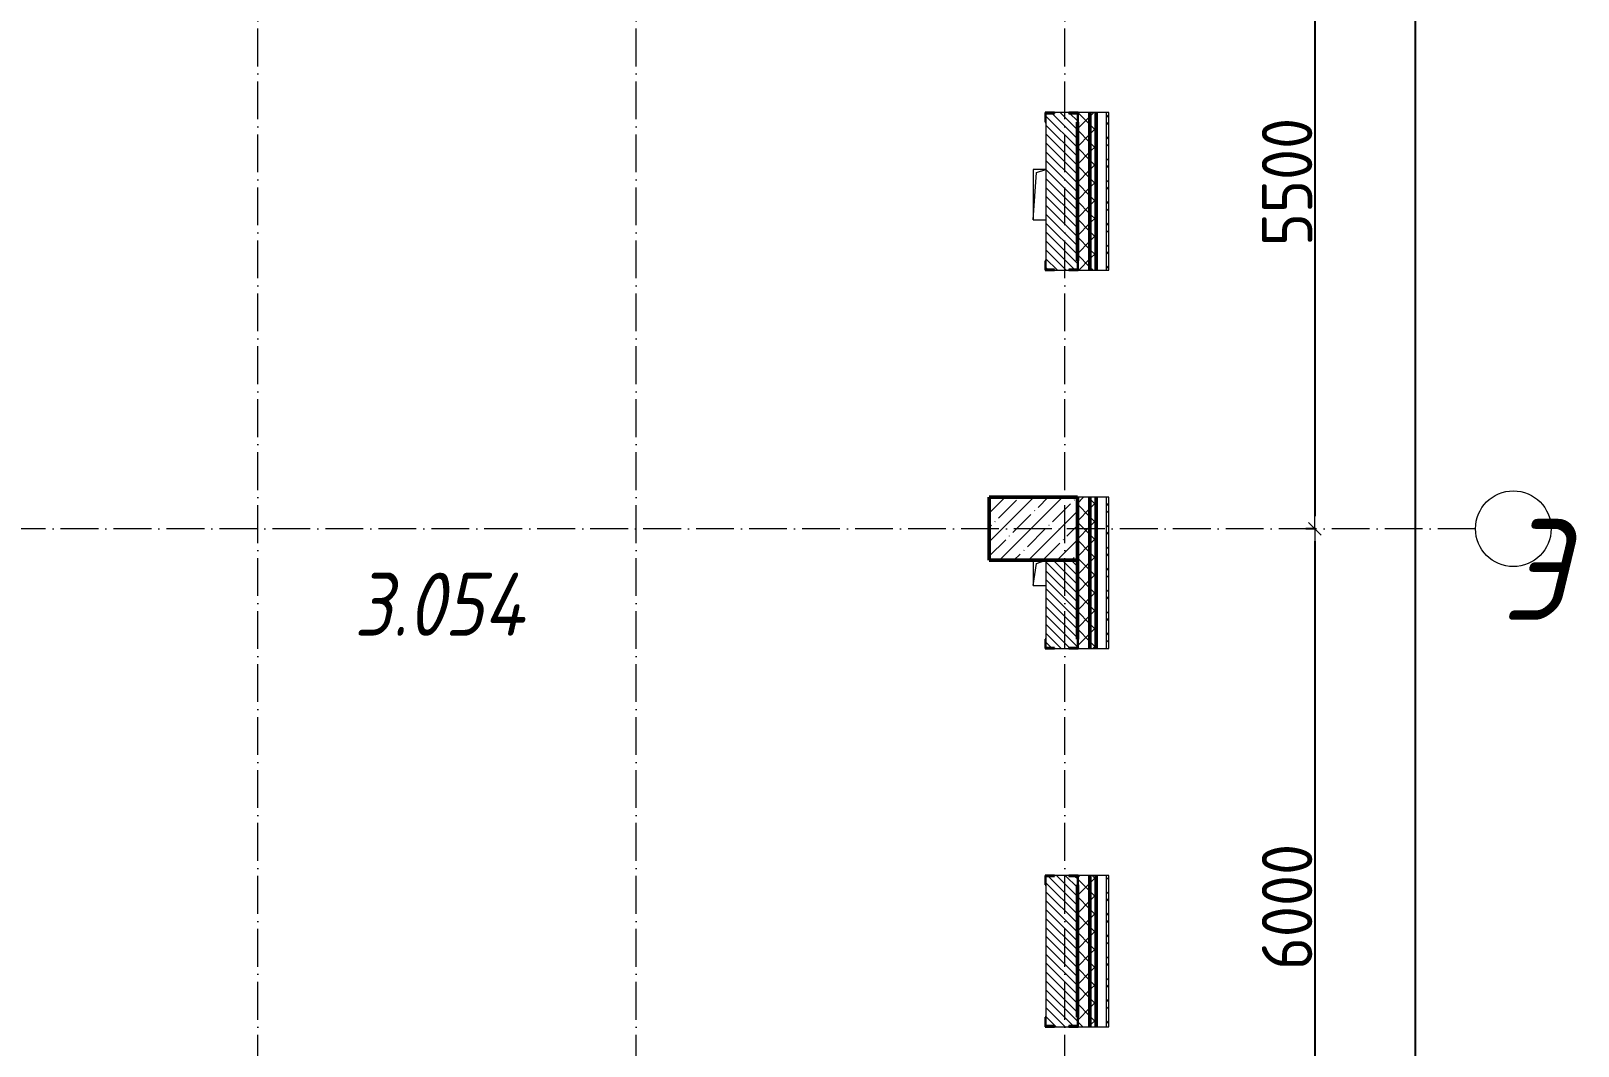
# Model space of a CAD drawing. Header units: millimetres. Extents: x -356862 to 418287, y 0 to 839748.
# Drawn here: x 157679 to 169950, y 493393 to 501445 of the extents above; entities that cross this region are included whole.
import ezdxf

# ---------------------------------------------------------------- set-up
doc = ezdxf.new("R2010")
doc.units = ezdxf.units.MM
doc.linetypes.add('50_200_ШТРИХ_1Т_ш5_п1_п1_', pattern=[700, 500, -100, 0, -100])
for name, color, linetype, lineweight in [('A-____-____-DIMS', 7, 'Continuous', 9), ('A-GENM-____-MCUT', 7, 'Continuous', 25), ('A-GENM-____-OTLN', 7, 'Continuous', 9), ('A-GENM-____-OTLN-1', 7, 'Continuous', 25), ('A-WALL-____-MCUT-2', 7, 'Continuous', 50), ('A-WALL-____-MCUT-3', 7, 'Continuous', 9), ('A-WALL-____-PATT-1', 7, 'Continuous', 9), ('A-WALL-FNSH-MCUT-1', 7, 'Continuous', 9), ('S-COLS-____-MCUT', 7, 'Continuous', 50), ('S-COLS-____-OTLN', 7, 'Continuous', 9), ('S-GRID-____-IDEN', 7, 'Continuous', 9), ('S-GRID-____-OTLN-1', 7, '50_200_ШТРИХ_1Т_ш5_п1_п1_', 9), ('Марки помещений', 7, 'Continuous', 9)]:
    doc.layers.add(name, color=color, linetype=linetype, lineweight=lineweight)
doc.styles.add('ISOCPEUR_I', font='isocpeui.ttf', dxfattribs={"width": 0.9, "height": 2.5})
doc.styles.add('ISOCPEUR_I_2', font='isocpeui.ttf', dxfattribs={"width": 0.85, "height": 2.3})
doc.styles.add('СПДС', font='isocpeur.ttf', dxfattribs={"width": 0.9})
doc.dimstyles.new('Размера А3', dxfattribs={"dimtxt": 200, "dimasz": 100, "dimexe": 70, "dimexo": 100, "dimgap": 20, "dimtad": 1, "dimdec": 0, "dimrnd": 10, "dimzin": 0, "dimdsep": 46, "dimtxsty": 'СПДС', "dimblk": 'ARROWHEAD_6', "dimcen": 1, "dimclrd": 256, "dimclre": 256, "dimclrt": 256, "dimazin": 0, "dimtfac": 1, "dimtdec": 0, "dimtmove": 2, "dimatfit": 3, "dimfxl": 1, "dimtolj": 1, "dimtzin": 0, "dimarcsym": 0})
pattern_1 = [(135, (142429.057, 459015.94), (-35.35534, -35.35534), [])]
pattern_2 = [(45, (142429.06, 459015.94), (-85.53659, 85.53659), []), (45, (142486.08, 459015.94), (-85.53659, 85.53659), [])]
pattern_3 = [(45, (142429.06, 459015.94), (-70.71068, 70.71068), []), (135, (142429.06, 459015.94), (-70.71068, -70.71068), [])]

# ---------------------------------------------------------------- blocks, each defined once
blk = doc.blocks.new('BSC_Колонна _Прямоугольная - 500х700-V8-АР1_План отверстий 3 этажа в осях 1-64_А-ГГ')
at = {"layer": 'S-COLS-____-OTLN'}
h = blk.add_hatch(dxfattribs=at)
h.set_pattern_fill('FP_42', color=256, style=0, pattern_type=2)
h.set_pattern_definition([(315, (-38481.04, 23200), (114.04925, 114.04925), []), (315, (-38481.04, 23085.95), (114.04925, 114.04925), [201.613, -40.323, 3.353, -36.97])])
h.paths.add_polyline_path([(-250, 237), (-250, -350), (250, -350), (250, 350), (-250, 350)], flags=0)
at = {"layer": 'S-COLS-____-MCUT'}
for p, q in [((250, 350), (-250, 350)), ((-250, 350), (-250, -350)), ((250, -350), (250, 350)), ((-250, -350), (250, -350))]:
    blk.add_line(p, q, dxfattribs=at)
blk = doc.blocks.new('Фахверк_СКБ_Уголок - 250_2700-27497298-АР1_План отверстий 3 этажа в осях 1-64_А-ГГ')
at = {"layer": 'A-GENM-____-MCUT'}
for p, q in [((200, 181), (125, 181)), ((125, 181), (125, 106)), ((131, 106), (131, 175)), ((131, 175), (200, 175)), ((200, 175), (200, 181)), ((125, 106), (131, 106)), ((131, -6), (125, -6)), ((125, -6), (125, -81)), ((125, -81), (200, -81)), ((131, -75), (131, -6)), ((200, -75), (131, -75)), ((200, -81), (200, -75))]:
    blk.add_line(p, q, dxfattribs=at)
blk = doc.blocks.new('AR_Отверстие прямоугольное _в плите_ - AR_Отверстие прямоугольное _в плите_-V178-АР1_План отверстий 3 этажа в осях 1-64_А-ГГ')
at = {"layer": 'A-GENM-____-OTLN'}
for p, q in [((-50, 100), (-50, -100)), ((-50, -100), (-25, 75)), ((-25, 75), (50, 100)), ((-50, -100), (50, -100))]:
    blk.add_line(p, q, dxfattribs=at)
blk = doc.blocks.new('AR_Отверстие прямоугольное _в плите_ - AR_Отверстие прямоугольное _в плите_-30510902-АР1_План отверстий 3 этажа в осях 1-64_А-ГГ')
at = {"layer": 'A-GENM-____-OTLN'}
for p, q in [((50, 200), (-50, 200)), ((-50, 200), (-50, -200)), ((-50, -200), (-25, 175)), ((-25, 175), (50, 200)), ((-50, -200), (50, -200))]:
    blk.add_line(p, q, dxfattribs=at)
blk = doc.blocks.new('Ось сетки - Круг_Ø6_00__ISO-2_5_0_9K_-25732049-АР1_План отверстий 3 этажа в осях 1-64_А-ГГ')
at = {"layer": 'S-GRID-____-IDEN'}
blk.add_circle((0, 0), 3, dxfattribs=at)
blk = doc.blocks.new('ARROWHEAD_6')
at = {"color": 0, "linetype": 'Continuous'}
for p, q in [((0, 0), (-1, 0)), ((-0.5, -0.5), (0.5, 0.5))]:
    blk.add_line(p, q, dxfattribs=at)
blk = doc.blocks.new('*D2593')
at = {"layer": 'A-____-____-DIMS', "lineweight": -2, "transparency": 16777216}
for p, q in [((167868, 502997), (167792, 502997)), ((167862, 502897), (167862, 497597)), ((167868, 497497), (167792, 497497))]:
    blk.add_line(p, q, dxfattribs=at)
at = {"layer": 'Defpoints', "color": 0, "transparency": 16777216}
for p in [(167968, 502997), (167862, 497497), (167968, 497497)]:
    blk.add_point(p, dxfattribs=at)
at = {"layer": 'A-____-____-DIMS', "lineweight": -2, "transparency": 16777216, "xscale": 100, "yscale": 100, "zscale": 100}
for p, rotation in [((167862, 502997), 90), ((167862, 497497), 270)]:
    blk.add_blockref('ARROWHEAD_6', p, dxfattribs=dict(at, rotation=rotation))
at = {"layer": 'A-____-____-DIMS', "transparency": 16777216, "insert": (167642, 500247), "char_height": 400, "attachment_point": 5, "rotation": 90, "style": 'СПДС'}
blk.add_mtext('\\A1;5500', dxfattribs=at)
blk = doc.blocks.new('*D2594')
at = {"layer": 'A-____-____-DIMS', "lineweight": -2, "transparency": 16777216}
for p, q in [((167868, 497497), (167792, 497497)), ((167862, 497397), (167862, 491597)), ((167868, 491497), (167792, 491497))]:
    blk.add_line(p, q, dxfattribs=at)
at = {"layer": 'Defpoints', "color": 0, "transparency": 16777216}
for p in [(167968, 497497), (167862, 491497), (167968, 491497)]:
    blk.add_point(p, dxfattribs=at)
at = {"layer": 'A-____-____-DIMS', "lineweight": -2, "transparency": 16777216, "xscale": 100, "yscale": 100, "zscale": 100}
for p, rotation in [((167862, 497497), 90), ((167862, 491497), 270)]:
    blk.add_blockref('ARROWHEAD_6', p, dxfattribs=dict(at, rotation=rotation))
at = {"layer": 'A-____-____-DIMS', "transparency": 16777216, "insert": (167642, 494497), "char_height": 400, "attachment_point": 5, "rotation": 90, "style": 'СПДС'}
blk.add_mtext('\\A1;6000', dxfattribs=at)
blk = doc.blocks.new('*D2599')
at = {"layer": 'A-____-____-DIMS', "lineweight": -2, "transparency": 16777216}
for p, q in [((168656, 506647), (168732, 506647)), ((168662, 473297), (168662, 506547)), ((168656, 473197), (168732, 473197))]:
    blk.add_line(p, q, dxfattribs=at)
at = {"layer": 'Defpoints', "color": 0, "transparency": 16777216}
for p in [(168556, 506647), (168662, 506647), (168556, 473197)]:
    blk.add_point(p, dxfattribs=at)
at = {"layer": 'A-____-____-DIMS', "lineweight": -2, "transparency": 16777216, "xscale": 100, "yscale": 100, "zscale": 100}
for p, rotation in [((168662, 506647), 90), ((168662, 473197), 270)]:
    blk.add_blockref('ARROWHEAD_6', p, dxfattribs=dict(at, rotation=rotation))
at = {"layer": 'A-____-____-DIMS', "transparency": 16777216, "insert": (168442, 489922), "char_height": 400, "attachment_point": 5, "rotation": 90, "style": 'СПДС'}
blk.add_mtext('\\A1;33450', dxfattribs=at)

msp = doc.modelspace()

# ---------------------------------------------------------------- hatches: boundary and pattern name
at = {"layer": 'A-WALL-____-PATT-1'}
h = msp.add_hatch(dxfattribs=at)
h.set_pattern_fill('FP_3', color=256, style=0, pattern_type=2)
h.set_pattern_definition(pattern_2)
h.paths.add_polyline_path([(166229.0567, 500566.983), (166229.0567, 500796.983), (166209.0567, 500796.983), (166209.0567, 500566.983)], flags=0)
h.paths.add_polyline_path([(166229.0567, 502596.983), (166229.0567, 506996.983), (166209.0567, 506996.983), (166209.0567, 502596.983)], flags=0)
h = msp.add_hatch(dxfattribs=at)
h.set_pattern_fill('FP_1', color=256, style=0, pattern_type=2)
h.set_pattern_definition(pattern_3)
h.paths.add_polyline_path([(166079.0567, 468546.983), (166079.0567, 470746.983), (165985.0567, 470746.983), (165985.0567, 470671.983), (165979.0567, 470671.983), (165979.0567, 468546.983)], flags=0)
h.paths.add_polyline_path([(166079.0567, 472546.983), (166079.0567, 473746.983), (165985.0567, 473746.983), (165985.0567, 473671.983), (165979.0567, 473671.983), (165979.0567, 472621.983), (165985.0567, 472621.983), (165985.0567, 472546.983)], flags=0)
h.paths.add_polyline_path([(166079.0567, 475546.983), (166079.0567, 476746.983), (165979.0567, 476746.983), (165979.0567, 475621.983), (165985.0567, 475621.983), (165985.0567, 475546.983)], flags=0)
h.paths.add_polyline_path([(166079.0567, 478546.983), (166079.0567, 479746.983), (165985.0567, 479746.983), (165985.0567, 479671.983), (165979.0567, 479671.983), (165979.0567, 478621.983), (165985.0567, 478621.983), (165985.0567, 478546.983)], flags=0)
h.paths.add_polyline_path([(165979.0567, 481546.983), (166079.0567, 481546.983), (166079.0567, 482746.983), (165985.0567, 482746.983), (165985.0567, 482671.983), (165979.0567, 482671.983), (165979.0567, 482046.983)], flags=0)
h.paths.add_polyline_path([(165985.0567, 484546.983), (166079.0567, 484546.983), (166079.0567, 485746.983), (165979.0567, 485746.983), (165979.0567, 484621.983), (165985.0567, 484621.983), (165985.0567, 484552.983)], flags=0)
h.paths.add_polyline_path([(165985.0567, 487546.983), (166079.0567, 487546.983), (166079.0567, 488746.983), (165985.0567, 488746.983), (165985.0567, 488671.983), (165979.0567, 488671.983), (165979.0567, 487621.983), (165985.0567, 487621.983), (165985.0567, 487552.983)], flags=0)
h.paths.add_polyline_path([(165985.0567, 490546.983), (166079.0567, 490546.983), (166079.0567, 491746.983), (165979.0567, 491746.983), (165979.0567, 490621.983), (165985.0567, 490621.983), (165985.0567, 490552.983)], flags=0)
h.paths.add_polyline_path([(166079.0567, 493546.983), (166079.0567, 494746.983), (165985.0567, 494746.983), (165985.0567, 494671.983), (165979.0567, 494671.983), (165979.0567, 493621.983), (165985.0567, 493621.983), (165985.0567, 493546.983)], flags=0)
h.paths.add_polyline_path([(165985.0567, 496546.983), (166079.0567, 496546.983), (166079.0567, 497746.983), (165979.0567, 497746.983), (165979.0567, 496621.983), (165985.0567, 496621.983), (165985.0567, 496552.983)], flags=0)
h.paths.add_polyline_path([(166079.0567, 499546.983), (166079.0567, 500796.983), (165985.0567, 500796.983), (165985.0567, 500721.983), (165979.0567, 500721.983), (165979.0567, 499621.983), (165985.0567, 499621.983), (165985.0567, 499546.983)], flags=0)
h.paths.add_polyline_path([(166079.0567, 502596.983), (166079.0567, 506746.983), (165979.0567, 506746.983), (165979.0567, 502596.983)], flags=0)
h = msp.add_hatch(dxfattribs=at)
h.set_pattern_fill('FP_1', color=256, style=0, pattern_type=2)
h.set_pattern_definition(pattern_3)
h.paths.add_polyline_path([(166129.0567, 468546.983), (166129.0567, 470746.983), (166079.0567, 470746.983), (166079.0567, 468546.983)], flags=0)
h.paths.add_polyline_path([(166129.0567, 472546.983), (166129.0567, 473746.983), (166079.0567, 473746.983), (166079.0567, 472546.983)], flags=0)
h.paths.add_polyline_path([(166129.0567, 475546.983), (166129.0567, 476746.983), (166079.0567, 476746.983), (166079.0567, 475546.983)], flags=0)
h.paths.add_polyline_path([(166129.0567, 478546.983), (166129.0567, 479746.983), (166079.0567, 479746.983), (166079.0567, 478546.983)], flags=0)
h.paths.add_polyline_path([(166129.0567, 481546.983), (166129.0567, 482746.983), (166079.0567, 482746.983), (166079.0567, 481546.983)], flags=0)
h.paths.add_polyline_path([(166079.0567, 484546.983), (166129.0567, 484546.983), (166129.0567, 485746.983), (166079.0567, 485746.983), (166079.0567, 485550.9056)], flags=0)
h.paths.add_polyline_path([(166079.0567, 487546.983), (166129.0567, 487546.983), (166129.0567, 488746.983), (166079.0567, 488746.983)], flags=0)
h.paths.add_polyline_path([(166129.0567, 490546.983), (166129.0567, 491746.983), (166079.0567, 491746.983), (166079.0567, 490546.983)], flags=0)
h.paths.add_polyline_path([(166079.0567, 493546.983), (166129.0567, 493546.983), (166129.0567, 494746.983), (166079.0567, 494746.983), (166079.0567, 494151.2093)], flags=0)
h.paths.add_polyline_path([(166079.0567, 496546.983), (166129.0567, 496546.983), (166129.0567, 497746.983), (166079.0567, 497746.983), (166079.0567, 497591.3308)], flags=0)
h.paths.add_polyline_path([(166129.0567, 499546.983), (166129.0567, 500796.983), (166079.0567, 500796.983), (166079.0567, 499546.983)], flags=0)
h.paths.add_polyline_path([(166129.0567, 502596.983), (166129.0567, 506746.983), (166079.0567, 506746.983), (166079.0567, 502596.983)], flags=0)
h = msp.add_hatch(dxfattribs=at)
h.set_pattern_fill('FP_6', color=256, style=0, pattern_type=2)
h.set_pattern_definition(pattern_1)
h.paths.add_polyline_path([(165798.0567, 499546.983), (165910.0567, 499546.983), (165910.0567, 499552.983), (165979.0567, 499552.983), (165979.0567, 500790.983), (165910.0567, 500790.983), (165910.0567, 500796.983), (165798.0567, 500796.983), (165798.0567, 500790.983), (165729.0567, 500790.983), (165729.0567, 499552.983), (165798.0567, 499552.983)], flags=0)
h = msp.add_hatch(dxfattribs=at)
h.set_pattern_fill('FP_3', color=256, style=0, pattern_type=2)
h.set_pattern_definition(pattern_2)
h.paths.add_polyline_path([(166209.0567, 468736.983), (166229.0567, 468736.983), (166229.0567, 470746.983), (166209.0567, 470746.983), (166209.0567, 468780.3132)], flags=0)
h.paths.add_polyline_path([(166229.0567, 472546.983), (166229.0567, 473746.983), (166209.0567, 473746.983), (166209.0567, 472546.983)], flags=0)
h.paths.add_polyline_path([(166229.0567, 475546.983), (166229.0567, 476746.983), (166209.0567, 476746.983), (166209.0567, 475546.983)], flags=0)
h.paths.add_polyline_path([(166229.0567, 478546.983), (166229.0567, 479746.983), (166209.0567, 479746.983), (166209.0567, 478546.983)], flags=0)
h.paths.add_polyline_path([(166209.0567, 481546.983), (166229.0567, 481546.983), (166229.0567, 482746.983), (166209.0567, 482746.983)], flags=0)
h.paths.add_polyline_path([(166229.0567, 484546.983), (166229.0567, 485746.983), (166209.0567, 485746.983), (166209.0567, 484546.983)], flags=0)
h.paths.add_polyline_path([(166229.0567, 487546.983), (166229.0567, 488746.983), (166209.0567, 488746.983), (166209.0567, 487546.983)], flags=0)
h.paths.add_polyline_path([(166209.0567, 490546.983), (166229.0567, 490546.983), (166229.0567, 491746.983), (166209.0567, 491746.983), (166209.0567, 490711.0878)], flags=0)
h.paths.add_polyline_path([(166229.0567, 493546.983), (166229.0567, 494746.983), (166209.0567, 494746.983), (166209.0567, 493546.983)], flags=0)
h.paths.add_polyline_path([(166229.0567, 496546.983), (166229.0567, 497746.983), (166209.0567, 497746.983), (166209.0567, 496546.983)], flags=0)
h.paths.add_polyline_path([(166209.0567, 499546.983), (166229.0567, 499546.983), (166229.0567, 500566.983), (166209.0567, 500566.983), (166209.0567, 500171.4219)], flags=0)
h = msp.add_hatch(dxfattribs=at)
h.set_pattern_fill('FP_6', color=256, style=0, pattern_type=2)
h.set_pattern_definition(pattern_1)
h.paths.add_polyline_path([(165910.0567, 493546.983), (165910.0567, 493552.983), (165979.0567, 493552.983), (165979.0567, 494740.983), (165910.0567, 494740.983), (165910.0567, 494746.983), (165798.0567, 494746.983), (165798.0567, 494740.983), (165729.0567, 494740.983), (165729.0567, 493552.983), (165798.0567, 493552.983), (165798.0567, 493546.983)], flags=0)
h.paths.add_polyline_path([(165910.0567, 496546.983), (165910.0567, 496552.983), (165979.0567, 496552.983), (165979.0567, 497246.983), (165729.0567, 497246.983), (165729.0567, 496552.983), (165798.0567, 496552.983), (165798.0567, 496546.983)], flags=0)

# ---------------------------------------------------------------- linework, layer by layer
at = {"layer": 'A-WALL-____-MCUT-2'}
for p, q in [((166079.0567, 499546.983), (166079.0567, 500796.983)), ((166129.0567, 499546.983), (166129.0567, 500796.983)), ((165979.0567, 499621.983), (165979.0567, 500721.983)), ((166079.0567, 496546.983), (166079.0567, 497746.983)), ((166129.0567, 496546.983), (166129.0567, 497746.983)), ((165979.0567, 497246.983), (165979.0567, 496621.983)), ((165979.0567, 494671.983), (165979.0567, 493621.983)), ((166079.0567, 493546.983), (166079.0567, 494746.983)), ((166129.0567, 493546.983), (166129.0567, 494746.983))]:
    msp.add_line(p, q, dxfattribs=at)
at = {"layer": 'A-WALL-____-MCUT-3'}
for p, q in [((165910.0567, 500796.983), (165798.0567, 500796.983)), ((166209.0567, 500796.983), (165985.0567, 500796.983)), ((166209.0567, 499546.983), (166209.0567, 500796.983)), ((165729.0567, 500721.983), (165729.0567, 499621.983)), ((165798.0567, 499546.983), (165910.0567, 499546.983)), ((165985.0567, 499546.983), (166209.0567, 499546.983)), ((166209.0567, 497746.983), (165979.0567, 497746.983)), ((166209.0567, 496546.983), (166209.0567, 497746.983)), ((165729.0567, 497246.983), (165729.0567, 496621.983)), ((165798.0567, 496546.983), (165910.0567, 496546.983)), ((165985.0567, 496546.983), (166209.0567, 496546.983)), ((165729.0567, 494671.983), (165729.0567, 493621.983)), ((165910.0567, 494746.983), (165798.0567, 494746.983)), ((166209.0567, 494746.983), (165985.0567, 494746.983)), ((166209.0567, 493546.983), (166209.0567, 494746.983)), ((165798.0567, 493546.983), (165910.0567, 493546.983)), ((165985.0567, 493546.983), (166209.0567, 493546.983))]:
    msp.add_line(p, q, dxfattribs=at)
at = {"layer": 'A-WALL-FNSH-MCUT-1'}
for p, q in [((166229.0567, 500796.983), (166209.0567, 500796.983)), ((166229.0567, 499546.983), (166229.0567, 500796.983)), ((166209.0567, 499546.983), (166229.0567, 499546.983)), ((166229.0567, 497746.983), (166209.0567, 497746.983)), ((166229.0567, 496546.983), (166229.0567, 497746.983)), ((166209.0567, 496546.983), (166229.0567, 496546.983)), ((166229.0567, 494746.983), (166209.0567, 494746.983)), ((166229.0567, 493546.983), (166229.0567, 494746.983)), ((166209.0567, 493546.983), (166229.0567, 493546.983))]:
    msp.add_line(p, q, dxfattribs=at)
at = {"layer": 'S-GRID-____-OTLN-1', "color": 251, "ltscale": 0.6, "true_color": 0x636466}
for p, q in [((159479.0567, 454533.3346), (159479.0567, 508896.9006)), ((162479.0567, 454533.3346), (162479.0567, 508896.9006)), ((165879.0567, 454533.3346), (165879.0567, 508896.9006)), ((169136.7959, 497496.983), (137760.2865, 497496.983))]:
    msp.add_line(p, q, dxfattribs=at)

# ---------------------------------------------------------------- block references
at = {"layer": 'A-GENM-____-OTLN'}
for name, p in [('AR_Отверстие прямоугольное _в плите_ - AR_Отверстие прямоугольное _в плите_-30510902-АР1_План отверстий 3 этажа в осях 1-64_А-ГГ', (165679.0567, 500146.983)), ('AR_Отверстие прямоугольное _в плите_ - AR_Отверстие прямоугольное _в плите_-V178-АР1_План отверстий 3 этажа в осях 1-64_А-ГГ', (165679.0567, 497146.983))]:
    msp.add_blockref(name, p, dxfattribs=at)
at = {"layer": 'A-GENM-____-OTLN-1'}
for p, rotation in [((165804.0567, 500921.983), 269.9999999999999), ((165904.0567, 499421.983), 89.99999999999991), ((165904.0567, 496421.983), 89.99999999999991), ((165804.0567, 494871.983), 269.9999999999999), ((165904.0567, 493421.983), 89.99999999999991)]:
    msp.add_blockref('Фахверк_СКБ_Уголок - 250_2700-27497298-АР1_План отверстий 3 этажа в осях 1-64_А-ГГ', p, dxfattribs=dict(at, rotation=rotation))
at = {"layer": 'S-COLS-____-OTLN', "rotation": 89.9999999999999}
msp.add_blockref('BSC_Колонна _Прямоугольная - 500х700-V8-АР1_План отверстий 3 этажа в осях 1-64_А-ГГ', (165629.0567, 497496.983), dxfattribs=at)
at = {"layer": 'S-GRID-____-IDEN', "xscale": 99.99999999999993, "yscale": 99.99999999999993, "zscale": 99.99999999999993, "rotation": 89.99999999999982}
msp.add_blockref('Ось сетки - Круг_Ø6_00__ISO-2_5_0_9K_-25732049-АР1_План отверстий 3 этажа в осях 1-64_А-ГГ', (169436.7959, 497496.983), dxfattribs=at)

# ---------------------------------------------------------------- texts
at = {"layer": 'S-GRID-____-IDEN', "insert": (169343.9754, 497573.0588), "char_height": 800, "width": 223.670812, "attachment_point": 1, "style": 'ISOCPEUR_I'}
msp.add_mtext('\\fISOCPEUR|b0|i1|c204|p34|;\\W.9;Э', dxfattribs=at)
at = {"layer": 'Марки помещений', "insert": (160241.8602, 497147.8897), "char_height": 500, "width": 817.72125, "attachment_point": 1, "style": 'ISOCPEUR_I_2'}
msp.add_mtext('3.054', dxfattribs=at)

# ---------------------------------------------------------------- dimensions: what is measured, and where the dimension line sits
at = {"layer": 'A-____-____-DIMS'}
for base, p1, p2, picture, middle in [((168661.59, 506646.983), (168555.524, 473196.983), (168555.524, 506646.983), '*D2599', (168441.59, 489921.983)), ((167861.59, 497496.983), (167967.656, 502996.983), (167967.656, 497496.983), '*D2593', (167641.59, 500246.983)), ((167861.59, 491496.983), (167967.656, 497496.983), (167967.656, 491496.983), '*D2594', (167641.59, 494496.983))]:
    dim = msp.add_linear_dim(base=base, p1=p1, p2=p2, angle=90, dimstyle='Размера А3', override={"dimtxt": 400}, dxfattribs=at)
    dim.commit()
    dim.dimension.update_dxf_attribs({"geometry": picture, "text_midpoint": middle})

doc.saveas('drawing.dxf')
